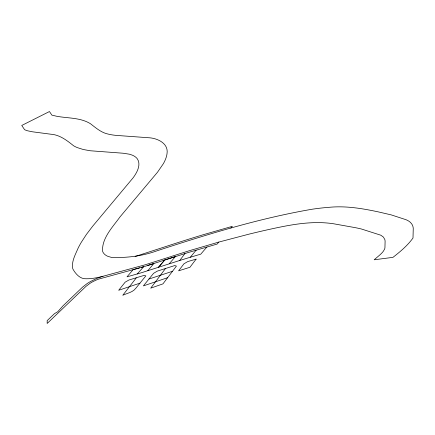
<?xml version="1.0" encoding="UTF-8"?>
<svg xmlns="http://www.w3.org/2000/svg" width="435" height="435" viewBox="0 0 435 435"><rect width="100%" height="100%" fill="white"/><g stroke="black" fill="none" stroke-linecap="round" stroke-linejoin="round"><path stroke-width="0.65" d="M165.496 268.493L150.722 288.16L162.94 283.876L176.425 266.106L174.718 265.567L157.285 271.13L153.571 273.327L143.381 285.893L167.638 277.688M218.832 242.072L189.546 250.647L145.165 264.801L102.986 276.268C97.543 277.671 91.97 278.83 86.32 278.764C80.181 279.243 75.554 273.86 72.884 269.009A134.42 38.177 -25.9 0 1 72.406 266.117C72.368 259.706 75.679 253.899 78.115 248.146A261.495 74.265 -25.9 0 1 81.204 242.447L86.375 234.487L92.72 226.156L133.018 177.931A101.165 28.732 -25.9 0 0 137.835 169.541C139.129 166.17 139.586 162.065 137.389 158.949A101.398 28.797 -25.9 0 0 132.05 155.061L129.467 154.213L123.159 153.229L90.317 150.766L83.286 149.515L77.321 147.612A188.882 53.646 -25.9 0 1 73.575 145.758C66.821 140.336 59.568 134.687 50.531 134.176L32.478 131.8L27.606 130.804A113.557 32.25 -25.9 0 1 24.594 129.684L21.75 125.459L49.454 111.539L51.874 115.128L56.561 116.232C67.816 118.385 80.421 117.445 90.518 123.763C95.988 127.993 101.464 132.827 108.478 134.159A157.894 44.843 -25.9 0 0 117.553 135.497L148.21 137.71C156.926 137.966 168.785 143.126 167.018 153.685A133.627 37.954 -25.9 0 1 163.397 163.652L157.47 172.271L120.076 216.826C113.008 226.668 101.458 238.434 102.638 251.392A88.876 25.241 -25.9 0 0 107.793 256.307L111.779 257.509C127.216 257.917 142.528 256.057 157.062 250.788C207.892 234.155 259.265 218.332 312.053 209.24A222.448 63.178 -25.9 0 1 328.789 207.343C345.504 205.652 362.165 208.425 378.472 211.921L391.234 214.895L405.85 219.653A107.521 30.537 -25.9 0 1 410.656 222.649L411.717 223.933A104.329 29.629 -25.9 0 1 413.25 228.592L413 237.999C407.551 245.612 400.271 251.642 392.946 257.362L374.182 259.782L379.26 255.432A27.247 7.738 -25.9 0 0 382.332 252.463A26.834 7.623 -25.9 0 0 383.442 251.082L384.545 249.19A26.519 7.531 -25.9 0 0 384.942 247.569L385.089 241.746A76.141 21.625 -25.9 0 0 384.817 239.527L383.409 237.07L380.826 235.215L361.501 229.027A408.737 116.085 -25.9 0 0 353.9 227.407L333.612 223.775C311.204 220.327 288.563 225.134 266.731 229.968A514.687 146.182 -25.9 0 0 248.967 234.155L218.832 242.072L217.119 244.068L188.121 252.566L145.73 266.111L133.126 269.646L127.02 276.834L141.505 272.723L179.753 260.467L184.946 253.551M136.291 277.878L122.784 295.262C127.227 293.136 132.931 292.374 135.943 288.111L145.839 275.904L144.186 275.366L128.918 280.015L125.166 282.157L118.684 290.27L139.961 283.152M147.791 270.706L153.919 263.479L147.829 265.448M137.199 274.028L143.648 266.742M179.753 260.467L190.329 257.232L196.169 250.13M164.773 259.972L158.574 267.215L164.773 259.972L175.419 256.541L169.215 263.789M206.929 246.966L200.763 254.16L190.329 257.232M230.871 228.027L232.333 226.33L203.161 234.748A601.475 170.83 -25.9 0 0 172.342 244.416L135.116 256.503M148.944 279.031L172.483 271.304M141.603 267.34L143.294 266.845M102.986 276.268L96.831 278.416L90.534 281.494A17.367 4.932 -25.9 0 0 87.103 283.593L82.596 287.111L62.912 305.925L57.752 311.743L54.451 313.657L47.17 320.617L47.17 323.461L85.945 286.409L90.143 283.239A13.409 3.806 -25.9 0 1 92.807 281.701L95.656 280.309A13.409 3.806 -25.9 0 1 98.517 279.145L139.581 267.9M196.103 259.135L189.937 267.286L178.6 270.831L183.923 263.822L187.751 261.582L196.103 259.135"/></g></svg>
